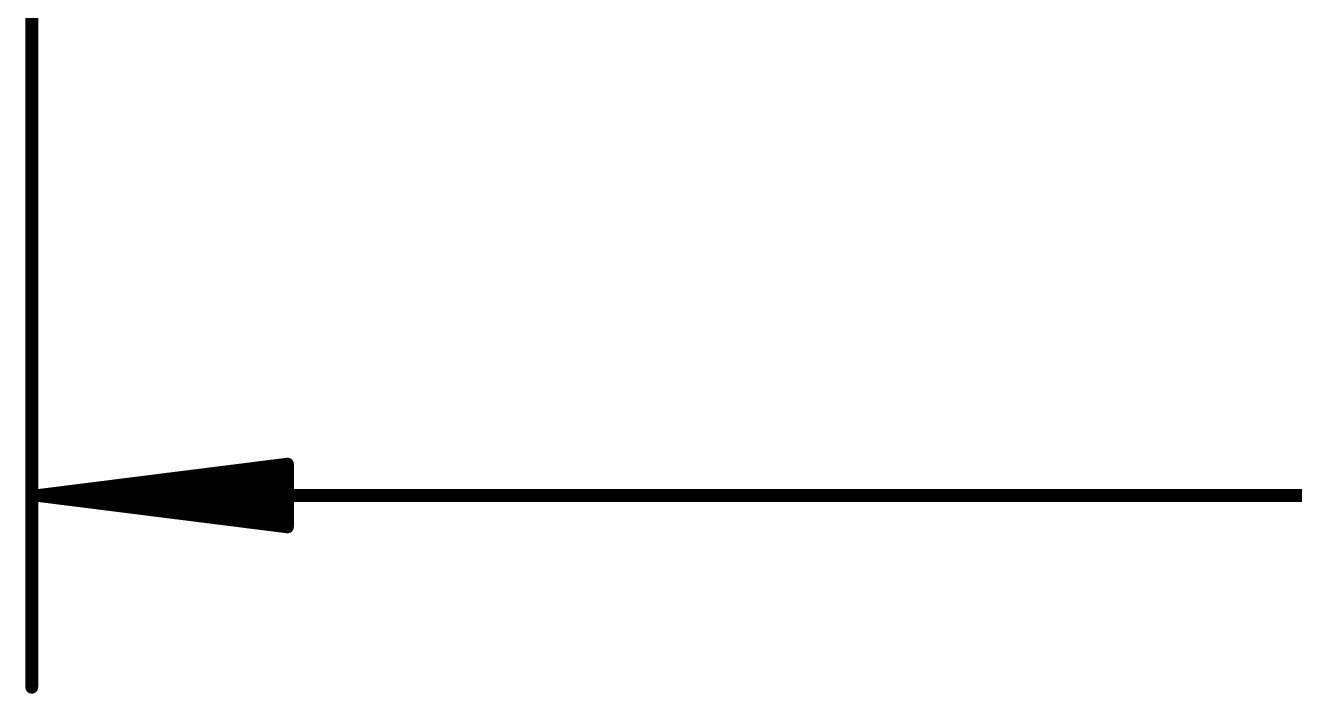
# Model space of a CAD drawing. Extents: x -29 to 79, y -27 to 74.
# Drawn here: x -0.07 to 12.84, y -7.1 to -0.3 of the extents above; entities that cross this region are included whole.
import ezdxf

# ---------------------------------------------------------------- set-up
doc = ezdxf.new("R2010")
doc.units = 0
doc.layers.add('47', color=253, linetype='CONTINUOUS')

msp = doc.modelspace()

# ---------------------------------------------------------------- linework, layer by layer
at = {"layer": '47', "const_width": 0.13}
for points in [[(0, 0), (0, -7.03)], [(0.065, -5.08), (2.6, -4.7608)], [(0.065, -5.08), (2.6, -4.82)], [(2.6, -4.7608), (2.6, -5.3992)], [(0.065, -5.08), (2.6, -4.95)], [(52.005, -5.08), (0.065, -5.08)], [(2.6, -5.3992), (0.065, -5.08)], [(2.6, -5.21), (0.065, -5.08)], [(2.6, -5.34), (0.065, -5.08)]]:
    msp.add_lwpolyline(points, dxfattribs=at)
at = {"layer": '47', "const_width": 0.065}
for points in [[(2.6325, -4.7608, 1), (2.5675, -4.7608)], [(2.6041, -4.793, 1), (2.5959, -4.7285)], [(2.6033, -4.8523, 1), (2.5967, -4.7877)], [(2.6017, -4.9825, 1), (2.5983, -4.9175)], [(0.065, -5.0475, 1), (0.065, -5.1125)], [(0.0691, -5.0478, 1), (0.0609, -5.1122)], [(0.0633, -5.0475, 1), (0.0667, -5.1125)], [(0.0667, -5.0475, 1), (0.0633, -5.1125)], [(0.0683, -5.0477, 1), (0.0617, -5.1123)], [(0.0617, -5.0477, 1), (0.0683, -5.1123)], [(0.0609, -5.0478, 1), (0.0691, -5.1122)], [(2.5983, -5.2425, 1), (2.6017, -5.1775)], [(2.5967, -5.3723, 1), (2.6033, -5.3077)], [(2.5675, -5.3992, 1), (2.6325, -5.3992)], [(2.5959, -5.4315, 1), (2.6041, -5.367)], [(-0.0325, -7.03, 1), (0.0325, -7.03)]]:
    msp.add_lwpolyline(points, format="xyb", dxfattribs=at)

doc.saveas('drawing.dxf')
